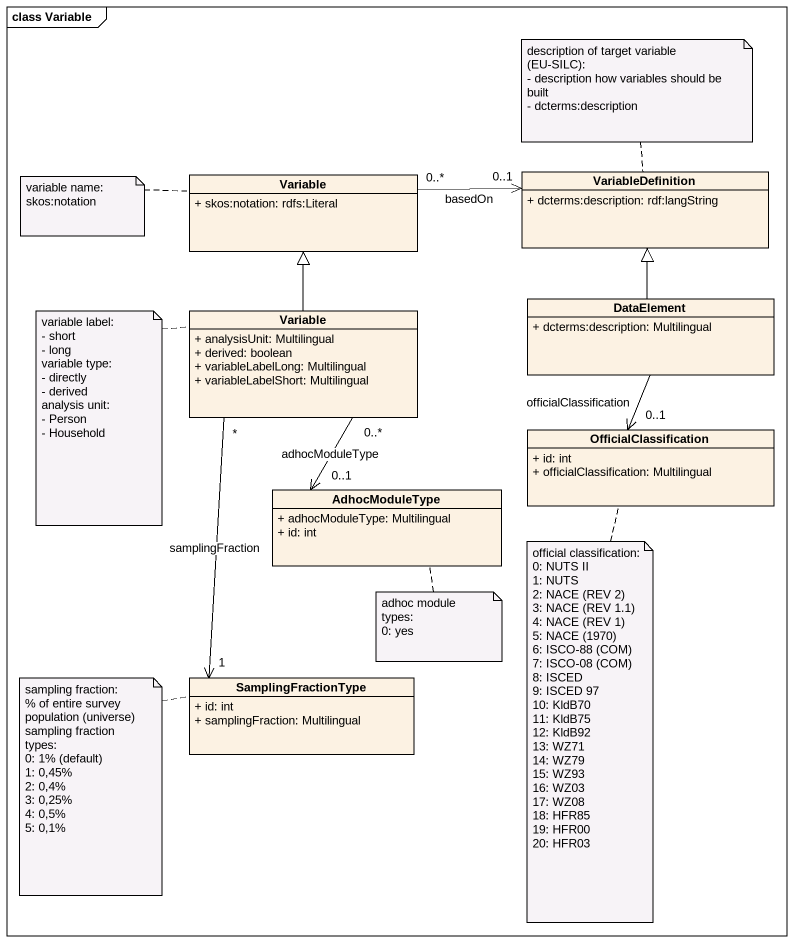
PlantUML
@startuml
mainframe class Variable
hide circle
hide empty members
skinparam classAttributeIconSize 0
class Variable {
  + skos:notation: rdfs:Literal
}
class VariableDefinition {
  + dcterms:description: rdf:langString
}
class "Variable" as Variable_2 {
  + analysisUnit: Multilingual
  + derived: boolean
  + variableLabelLong: Multilingual
  + variableLabelShort: Multilingual
}
class DataElement {
  + dcterms:description: Multilingual
}
class OfficialClassification {
  + id: int
  + officialClassification: Multilingual
}
class AdhocModuleType {
  + adhocModuleType: Multilingual
  + id: int
}
class SamplingFractionType {
  + id: int
  + samplingFraction: Multilingual
}
Variable "0..*" -right-> "0..1" VariableDefinition : basedOn
Variable_2 -up-|> Variable
Variable_2 "0..*" --> "0..1" AdhocModuleType : adhocModuleType
Variable_2 "*" --> "1" SamplingFractionType : samplingFraction
DataElement -up-|> VariableDefinition
DataElement --> "0..1" OfficialClassification : officialClassification
note top of VariableDefinition
  description of target variable (EU-SILC):
  - description how variables should be built
  - dcterms:description
end note
note left of Variable
  variable name:
  skos:notation
end note
note left of Variable_2
  variable label:
  - short
  - long
  variable type:
  - directly
  - derived
  analysis unit:
  - Person
  - Household
end note
note bottom of OfficialClassification
  official classification:
  0: NUTS II
  1: NUTS
  2: NACE (REV 2)
  3: NACE (REV 1.1)
  4: NACE (REV 1)
  5: NACE (1970)
  6: ISCO-88 (COM)
  7: ISCO-08 (COM)
  8: ISCED
  9: ISCED 97
  10: KldB70
  11: KldB75
  12: KldB92
  13: WZ71
  14: WZ79
  15: WZ93
  16: WZ03
  17: WZ08
  18: HFR85
  19: HFR00
  20: HFR03
end note
note bottom of AdhocModuleType
  adhoc module types:
  0: yes
end note
note left of SamplingFractionType
  sampling fraction:
  % of entire survey population (universe)
  sampling fraction types:
  0: 1% (default)
  1: 0,45%
  2: 0,4%
  3: 0,25%
  4: 0,5%
  5: 0,1%
end note
@enduml
